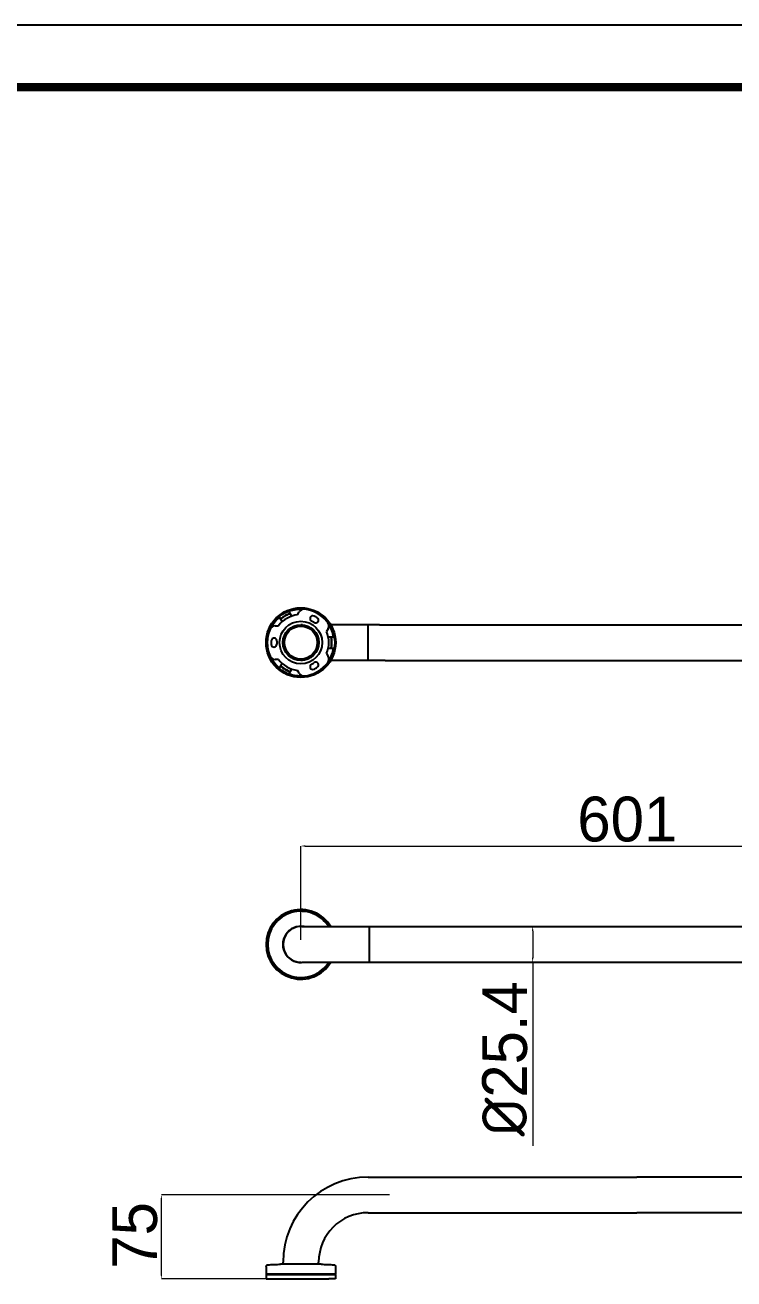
# Model space of a CAD drawing. Header units: millimetres. Extents: x 6283 to 9538, y -1821 to 564.
# Drawn here: x 8272 to 8905, y -555 to 564 of the extents above; entities that cross this region are included whole.
import ezdxf

# ---------------------------------------------------------------- set-up
doc = ezdxf.new("R2010")
doc.units = ezdxf.units.MM
doc.styles.add('Daelim Dimension', font='\x7f\x7f\x7f\x7f.TTF')
doc.dimstyles.new('DEFAULT', dxfattribs={"dimscale": 2, "dimtxt": 2, "dimasz": 2, "dimexe": 0, "dimexo": 2, "dimgap": 1, "dimtad": 1, "dimdec": 1, "dimzin": 9, "dimdsep": 46, "dimtxsty": 'Daelim Dimension', "dimcen": 0.5, "dimclrd": 252, "dimclre": 252, "dimclrt": 3, "dimadec": 1, "dimazin": 0, "dimtfac": 1, "dimtdec": 1, "dimtix": 1, "dimtmove": 0, "dimatfit": 3, "dimfxl": 0, "dimtolj": 1, "dimtzin": 1, "dimlwd": 9, "dimlwe": 9, "dimarcsym": 0})

# ---------------------------------------------------------------- blocks, each defined once
blk = doc.blocks.new('*D17')
at = {"color": 5, "lineweight": 9}
for p, q in [((8597.7, -480.4), (8393.9, -480.4)), ((8393.9, -551.4), (8393.9, -484.4)), ((8545.5, -555.4), (8393.9, -555.4))]:
    blk.add_line(p, q, dxfattribs=at)
at = {"color": 5}
for points in [[(8393.2, -484.4), (8394.6, -484.4), (8393.9, -480.4)], [(8393.2, -551.4), (8394.6, -551.4), (8393.9, -555.4)]]:
    blk.add_solid(points, dxfattribs=at)
at = {"layer": 'Defpoints', "color": 0}
for p in [(8393.9, -480.4), (8601.7, -480.4), (8549.5, -555.4)]:
    blk.add_point(p, dxfattribs=at)
at = {"color": 7, "insert": (8370.3, -516.6), "char_height": 40, "attachment_point": 5, "rotation": 90, "style": 'Daelim Dimension'}
blk.add_mtext('\\A1;75', dxfattribs=at)
blk = doc.blocks.new('*D18')
at = {"color": 5, "lineweight": 9}
for p, q in [((8518.4, -252.7), (8518.4, -168.8)), ((8522.4, -168.8), (9115.4, -168.8)), ((9119.4, -252.7), (9119.4, -168.8))]:
    blk.add_line(p, q, dxfattribs=at)
at = {"color": 5}
for points in [[(8522.4, -168.1), (8522.4, -169.5), (8518.4, -168.8)], [(9115.4, -168.1), (9115.4, -169.5), (9119.4, -168.8)]]:
    blk.add_solid(points, dxfattribs=at)
at = {"layer": 'Defpoints', "color": 0}
for p in [(9119.4, -168.8), (8518.4, -256.7), (9119.4, -256.7)]:
    blk.add_point(p, dxfattribs=at)
at = {"color": 7, "insert": (8809.9, -145), "char_height": 40, "attachment_point": 5, "style": 'Daelim Dimension'}
blk.add_mtext('\\A1;601', dxfattribs=at)
blk = doc.blocks.new('*D21')
at = {"color": 252, "lineweight": 9}
for p, q in [((8723.3, -240.8), (8725.4, -240.8)), ((8723.3, -272.6), (8725.4, -272.6))]:
    blk.add_line(p, q, dxfattribs=at)
at = {"color": 5, "lineweight": 9}
for p, q in [((8725.4, -244.8), (8725.4, -268.6)), ((8725.4, -272.6), (8725.4, -436.6))]:
    blk.add_line(p, q, dxfattribs=at)
at = {"color": 5}
for points in [[(8724.7, -244.8), (8726.1, -244.8), (8725.4, -240.8)], [(8724.7, -268.6), (8726.1, -268.6), (8725.4, -272.6)]]:
    blk.add_solid(points, dxfattribs=at)
at = {"layer": 'Defpoints', "color": 0}
for p in [(8727.3, -240.8), (8725.4, -272.6), (8727.3, -272.6)]:
    blk.add_point(p, dxfattribs=at)
at = {"color": 7, "insert": (8700.6, -358.9), "char_height": 40, "attachment_point": 5, "rotation": 90, "style": 'Daelim Dimension'}
blk.add_mtext('\\A1;{\\fISOCPEUR|b0|i0|c0|p34;%%C}25.4', dxfattribs=at)

msp = doc.modelspace()

# ---------------------------------------------------------------- linework, layer by layer
at = {"color": 7, "linetype": 'Continuous'}
for p, q in [((8501.86, 31.62), (8499.49, 35.72)), ((8510.52, 36.62), (8508.15, 40.72)), ((8515.44, 43.86), (8515.44, 43.26)), ((8515.45, 37.73), (8516.9, 40.25)), ((8521.44, 43.86), (8521.44, 43.26)), ((8495.52, 27.9), (8498.44, 27.9)), ((8520, 28.8), (8518.44, 28.8)), ((8542.88, 25.25), (8541.43, 22.73)), ((8588.52, 28.8), (8545.14, 28.8)), ((8578.44, -3), (8578.44, 28.8)), ((8588.52, 28.8), (9093.94, 28.8)), ((8542.93, 17.9), (8547.67, 17.9)), ((8541.43, 3.08), (8542.88, 0.56)), ((8542.93, 7.9), (8547.67, 7.9)), ((8498.44, -2.1), (8495.52, -2.1)), ((8499.49, -9.91), (8501.86, -5.81)), ((8508.15, -14.91), (8510.52, -10.81)), ((8520, -3), (8518.44, -3)), ((8593.7, -3), (8545.14, -3)), ((8593.7, -3), (9095.39, -3)), ((8516.9, -14.44), (8515.45, -11.92)), ((8519.44, -240.8), (8726.35, -240.8)), ((8579.44, -240.8), (8579.44, -272.6)), ((8726.35, -240.8), (9116.61, -240.8)), ((8519.44, -272.6), (8735.24, -272.6)), ((8735.24, -272.6), (9116.61, -272.6)), ((8578.44, -464.54), (8818.44, -464.54)), ((9058.44, -464.54), (8818.44, -464.54)), ((8578.44, -496.34), (8818.44, -496.34)), ((9058.44, -496.34), (8818.44, -496.34)), ((8487.53, -544.37), (8487.53, -550.95)), ((8518.44, -542.44), (8500.36, -542.44)), ((8502.54, -542.44), (8502.54, -540.44)), ((8536.51, -542.44), (8518.44, -542.44)), ((8534.34, -542.44), (8534.34, -540.44)), ((8549.35, -544.37), (8549.35, -550.95)), ((8487.38, -551.51), (8487.38, -555.44)), ((8487.38, -555.44), (8543.38, -555.44)), ((8549.49, -555.44), (8543.55, -555.44)), ((8549.49, -551.51), (8549.49, -555.44))]:
    msp.add_line(p, q, dxfattribs=at)
for p, q in [((8549.49, -551.51), (8487.38, -551.51)), ((8487.53, -550.95), (8549.35, -550.95))]:
    msp.add_line(p, q)
at = {"linetype": 'ByBlock'}
msp.add_line((8487.38, -551.51), (8549.49, -551.51), dxfattribs=at)
at = {"color": 2, "linetype": 'Continuous'}
for p, q in [((8491.9, -555.44), (8491.99, -555.43)), ((8549.49, -555.3), (8549.43, -555.44))]:
    msp.add_line(p, q, dxfattribs=at)
at = {"ltscale": 0.5}
msp.add_lwpolyline([(6282.91, -1820.52), (9537.91, -1820.52), (9537.91, 564.48), (6282.91, 564.48)], close=True, dxfattribs=at)
at = {"color": 5, "linetype": 'ByBlock', "lineweight": 200, "const_width": 7.5}
msp.add_lwpolyline([(6335.25, -1718.4), (9485.25, -1718.4), (9485.25, 509.1), (6335.25, 509.1)], close=True, dxfattribs=at)
at = {"color": 7, "linetype": 'Continuous'}
for points in [[(8487.53, -544.37), (8487.55, -544.09), (8487.63, -543.82), (8487.76, -543.57), (8487.93, -543.34), (8488.14, -543.16), (8488.38, -543.01), (8488.64, -542.92), (8488.92, -542.87)], [(8488.92, -542.87), (8490.34, -542.77), (8491.77, -542.68), (8493.2, -542.61), (8494.63, -542.55), (8496.06, -542.5), (8497.5, -542.47), (8498.93, -542.45), (8500.36, -542.44)], [(8536.51, -542.44), (8537.94, -542.45), (8539.38, -542.47), (8540.81, -542.5), (8542.24, -542.55), (8543.67, -542.61), (8545.1, -542.68), (8546.53, -542.77), (8547.96, -542.87)], [(8547.96, -542.87), (8548.23, -542.92), (8548.5, -543.01), (8548.74, -543.16), (8548.95, -543.34), (8549.12, -543.57), (8549.24, -543.82), (8549.32, -544.09), (8549.35, -544.37)], [(8487.38, -551.51), (8487.51, -551.48), (8487.61, -551.4), (8487.67, -551.29), (8487.68, -551.16), (8487.62, -551.04), (8487.53, -550.95)], [(8549.35, -550.95), (8549.25, -551.04), (8549.2, -551.16), (8549.2, -551.29), (8549.26, -551.4), (8549.37, -551.48), (8549.49, -551.51)]]:
    msp.add_lwpolyline(points, dxfattribs=at)
for radius in [31.1, 30.5, 30.2, 19, 16, 15.9, 14.7]:
    msp.add_circle((8518.44, 12.9), radius, dxfattribs=at)
for centre, radius, start, end in [((8518.44, 12.9), 29.67, 129.7077, 152.38647), ((8518.44, 12.9), 25, 96.8699, 143.1301), ((8500.36, 36.22), 1, 179.25432, 210), ((8518.44, 12.9), 27.8, 109.63861, 130.36139), ((8518.44, 12.9), 27.5, 109.52432, 130.47568), ((8507.29, 40.22), 1, 30, 63.38194), ((8518.44, 12.9), 29.67, 87.50655, 110.29399), ((8521.23, 37.75), 5, 83.57818, 150), ((8518.44, 12.9), 30, 36.42182, 83.57818), ((8529.11, 34.4), 2.5, 63.58332, 243.58332), ((8518.44, 12.9), 26.5, 56.41668, 63.58332), ((8531.71, 32.9), 2.5, 236.41668, 56.41668), ((8518.44, 12.9), 30, 156.42182, 203.57818), ((8495.52, 22.9), 5, 90, 156.42182), ((8518.44, 12.9), 21.5, 56.41668, 63.58332), ((8518.44, 12.9), 25, 336.8699, 23.1301), ((8538.55, 27.75), 5, 330, 36.42182), ((8518.44, 12.9), 29.67, 9.65343, 32.47102), ((8518.44, 12.9), 26.5, 176.41668, 183.58332), ((8494.48, 14.4), 2.5, 356.41668, 176.41668), ((8494.48, 11.4), 2.5, 183.58332, 3.58332), ((8518.44, 12.9), 21.5, 176.41668, 183.58332), ((8518.44, 12.9), 27.5, 349.52432, 10.47568), ((8518.44, 12.9), 27.8, 349.63861, 10.36139), ((8547.67, 16.9), 1, 56.94893, 90), ((8495.52, 2.9), 5, 203.57818, 270), ((8538.55, -1.94), 5, 323.57818, 30), ((8518.44, 12.9), 29.67, 327.52628, 350.34639), ((8547.67, 8.9), 1, 270, 303.05337), ((8518.44, 12.9), 29.67, 207.60928, 230.29042), ((8518.44, 12.9), 25, 216.8699, 263.1301), ((8500.36, -10.41), 1, 150, 180.74637), ((8518.44, 12.9), 27.8, 229.63861, 250.36139), ((8518.44, 12.9), 27.5, 229.52432, 250.47568), ((8518.44, 12.9), 30, 276.42182, 323.57818), ((8529.11, -8.59), 2.5, 116.41668, 296.41668), ((8518.44, 12.9), 21.5, 296.41668, 303.58332), ((8518.44, 12.9), 26.5, 296.41668, 303.58332), ((8531.71, -7.09), 2.5, 303.58332, 123.58332), ((8507.29, -14.41), 1, 296.62051, 330), ((8518.44, 12.9), 29.67, 249.70593, 272.4994), ((8521.23, -11.94), 5, 210, 276.42182), ((8518.44, -256.7), 31.1, 30.74739, 329.25261), ((8518.44, -256.7), 30.95, 30.90756, 329.09244), ((8518.44, -256.7), 29.57, 32.5317, 327.4683), ((8518.44, -256.7), 15.9, 90, 270), ((8578.44, -540.44), 75.9, 90, 180), ((8578.44, -540.44), 44.1, 90, 180)]:
    msp.add_arc(centre, radius, start, end, dxfattribs=at)
msp.add_arc((8518.44, -256.7), 16.15, 79.90553, 280.09447)

# ---------------------------------------------------------------- dimensions: what is measured, and where the dimension line sits
at = {"color": 5}
dim = msp.add_linear_dim(base=(9119.44, -168.82), p1=(8518.44, -256.7), p2=(9119.44, -256.7), dimstyle='DEFAULT', override={"dimtxt": 20, "dimclrd": 5, "dimclre": 5, "dimclrt": 7}, dxfattribs=at)
dim.commit()
dim.dimension.update_dxf_attribs({"geometry": '*D18', "text_midpoint": (8809.89, -168.82), "dimtype": 160})
dim = msp.add_linear_dim(base=(8725.41, -272.6), p1=(8727.29, -240.8), p2=(8727.29, -272.6), angle=90, text='{\\fISOCPEUR|b0|i0|c0|p34;%%C}25.4', dimstyle='DEFAULT', override={"dimtxt": 20, "dimclrd": 5, "dimclrt": 7}, dxfattribs=at)
dim.commit()
dim.dimension.update_dxf_attribs({"geometry": '*D21', "text_midpoint": (8725.41, -358.9), "dimtype": 160})
dim = msp.add_linear_dim(base=(8393.89, -480.44), p1=(8549.49, -555.44), p2=(8601.66, -480.44), angle=90, dimstyle='DEFAULT', override={"dimtxt": 20, "dimclrd": 5, "dimclre": 5, "dimclrt": 7}, dxfattribs=at)
dim.commit()
dim.dimension.update_dxf_attribs({"geometry": '*D17', "text_midpoint": (8393.89, -516.59), "dimtype": 160})

doc.saveas('drawing.dxf')
